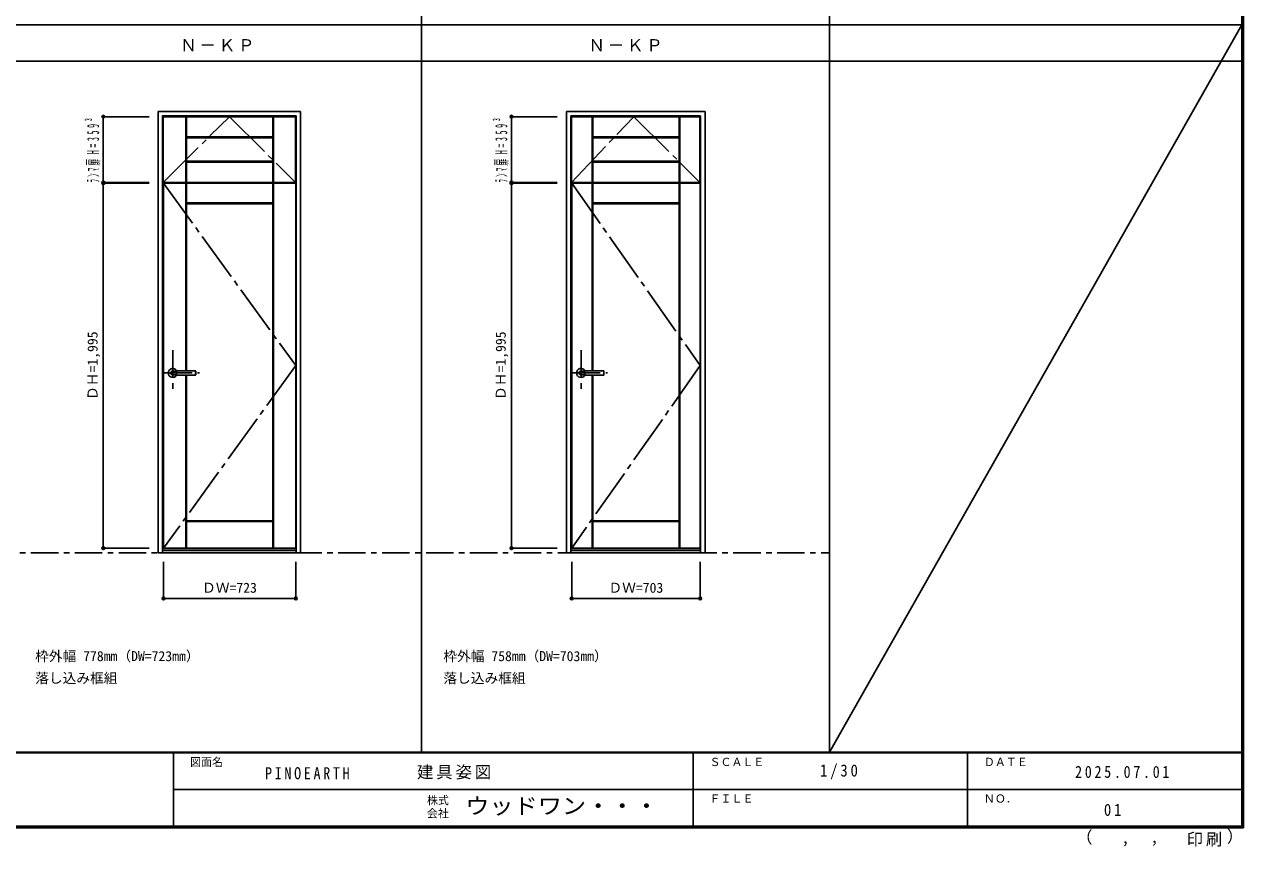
# Model space of a CAD drawing. Units: millimetres, scale not verified. Extents: x -6000 to 5700, y -4307 to 4175.
# Drawn here: x -966 to 5700, y -4307 to 186 of the extents above; entities that cross this region are included whole.
import ezdxf
from ezdxf.enums import TextEntityAlignment as Align

# ---------------------------------------------------------------- set-up
doc = ezdxf.new("R2010")
doc.units = ezdxf.units.MM
doc.header["$LTSCALE"] = 30
doc.header["$PDMODE"] = 32
doc.header["$PDSIZE"] = 15
doc.linetypes.add('CHAIN1', pattern=[8, 5, -1, 1, -1])
doc.linetypes.add('CHAIN2', pattern=[12, 9, -1, 1, -1])
for name, color, linetype in [('0-1_通り芯', 4, 'CHAIN1'), ('0-2_扉', 3, 'Continuous'), ('0-3_仕上げ', 7, 'Continuous'), ('0-4_枠', 3, 'Continuous'), ('0-5_レバー', 3, 'Continuous'), ('0-7', 7, 'CHAIN2'), ('0-A_文字', 7, 'Continuous'), ('0-B_寸法', 4, 'Continuous'), ('F-1_枠', 6, 'Continuous'), ('F-A_文字', 7, 'Continuous')]:
    doc.layers.add(name, color=color, linetype=linetype)
doc.styles.add('ＭＳ ゴシック', font='')
doc.styles.get('ＭＳ ゴシック').set_extended_font_data('MS Gothic')

msp = doc.modelspace()

# ---------------------------------------------------------------- linework, layer by layer
at = {"layer": '0-1_通り芯'}
for p, q in [((-154.2, -1594.75), (-154.2, -1804.75)), ((2077.4, -1594.75), (2077.4, -1804.75)), ((-199.2, -1718.75), (-9.2, -1718.75)), ((2032.4, -1718.75), (2222.4, -1718.75))]:
    msp.add_line(p, q, dxfattribs=at)
at = {"layer": '0-1_通り芯', "color": 7}
msp.add_line((-5490, -2701.25), (3436.4, -2701.25), dxfattribs=at)
at = {"layer": '0-2_扉'}
for p, q in [((-206.7, -677.25), (-206.7, -318.25)), ((-206.7, -318.25), (516.3, -318.25)), ((2024.9, -677.25), (2024.9, -318.25)), ((2024.9, -318.25), (2727.9, -318.25)), ((517.8, -2676.25), (517.8, -681.25)), ((2026.4, -2676.25), (2026.4, -681.25)), ((2026.4, -681.25), (2729.4, -681.25)), ((2729.4, -2676.25), (2729.4, -681.25)), ((-205.2, -2676.25), (517.8, -2676.25)), ((2026.4, -2676.25), (2729.4, -2676.25))]:
    msp.add_line(p, q, dxfattribs=at)
for points in [[(-206.7, -677.25), (516.3, -677.25), (516.3, -318.25)], [(2024.9, -677.25), (2727.9, -677.25), (2727.9, -318.25)], [(-205.2, -2676.25), (-205.2, -681.25), (517.8, -681.25)]]:
    msp.add_lwpolyline(points, dxfattribs=at)
at = {"layer": '0-3_仕上げ'}
for p, q in [((-83.2, -677.25), (-83.2, -318.25)), ((-81.7, -430.75), (-81.7, -318.25)), ((-80.2, -429.25), (-80.2, -318.25)), ((392.8, -429.25), (392.8, -318.25)), ((394.3, -430.75), (394.3, -318.25)), ((395.8, -677.25), (395.8, -318.25)), ((2138.4, -677.25), (2138.4, -318.25)), ((2139.9, -430.75), (2139.9, -318.25)), ((2141.4, -429.25), (2141.4, -318.25)), ((2614.4, -429.25), (2614.4, -318.25)), ((2615.9, -430.75), (2615.9, -318.25)), ((2617.4, -677.25), (2617.4, -318.25)), ((392.8, -429.25), (-80.2, -429.25)), ((2614.4, -429.25), (2141.4, -429.25)), ((-81.7, -564.75), (-81.7, -677.25)), ((-80.2, -566.25), (-80.2, -677.25)), ((392.8, -566.25), (-80.2, -566.25)), ((392.8, -566.25), (392.8, -677.25)), ((394.3, -564.75), (394.3, -677.25)), ((2139.9, -564.75), (2139.9, -677.25)), ((2141.4, -566.25), (2141.4, -677.25)), ((2614.4, -566.25), (2141.4, -566.25)), ((2614.4, -566.25), (2614.4, -677.25)), ((2615.9, -564.75), (2615.9, -677.25)), ((-83.2, -1707.25), (-83.2, -681.25)), ((-81.7, -791.25), (-81.7, -681.25)), ((-80.2, -789.75), (-80.2, -681.25)), ((392.8, -789.75), (392.8, -681.25)), ((394.3, -791.25), (394.3, -681.25)), ((395.8, -2676.25), (395.8, -681.25)), ((2138.4, -1707.25), (2138.4, -681.25)), ((2141.4, -789.75), (2141.4, -681.25)), ((2614.4, -789.75), (2614.4, -681.25)), ((2617.4, -2676.25), (2617.4, -681.25)), ((-80.2, -789.75), (-81.7, -791.25)), ((-79.2, -793.75), (-81.7, -791.25)), ((392.8, -789.75), (-80.2, -789.75)), ((391.8, -793.75), (394.3, -791.25)), ((392.8, -789.75), (394.3, -791.25)), ((2141.4, -789.75), (2139.9, -791.25)), ((2614.4, -789.75), (2141.4, -789.75)), ((2614.4, -789.75), (2615.9, -791.25)), ((-83.2, -2676.25), (-83.2, -1730.25)), ((2138.4, -2676.25), (2138.4, -1730.25)), ((-79.2, -2526.25), (-81.7, -2528.75)), ((-81.7, -2676.25), (-81.7, -2528.75)), ((-80.2, -2530.25), (392.8, -2530.25)), ((391.8, -2526.25), (394.3, -2528.75)), ((392.8, -2530.25), (394.3, -2528.75)), ((392.8, -2676.25), (392.8, -2530.25)), ((394.3, -2676.25), (394.3, -2528.75)), ((2142.4, -2526.25), (2139.9, -2528.75)), ((2141.4, -2530.25), (2139.9, -2528.75)), ((2139.9, -2676.25), (2139.9, -2528.75)), ((2141.4, -2676.25), (2141.4, -2530.25)), ((2141.4, -2530.25), (2614.4, -2530.25)), ((2613.4, -2526.25), (2615.9, -2528.75)), ((2614.4, -2530.25), (2615.9, -2528.75)), ((2614.4, -2676.25), (2614.4, -2530.25)), ((2615.9, -2676.25), (2615.9, -2528.75))]:
    msp.add_line(p, q, dxfattribs=at)
at = {"layer": '0-3_仕上げ', "color": 3}
for p, q in [((-79.2, -562.25), (-79.2, -433.25)), ((-79.2, -433.25), (391.8, -433.25)), ((391.8, -562.25), (391.8, -433.25)), ((2142.4, -562.25), (2142.4, -433.25)), ((2142.4, -433.25), (2613.4, -433.25)), ((2613.4, -562.25), (2613.4, -433.25)), ((-79.2, -562.25), (391.8, -562.25)), ((2142.4, -562.25), (2613.4, -562.25)), ((-79.2, -1707.25), (-79.2, -793.75)), ((391.8, -793.75), (-79.2, -793.75)), ((391.8, -793.75), (391.8, -2526.25)), ((2142.4, -1707.25), (2142.4, -793.75)), ((2613.4, -793.75), (2142.4, -793.75)), ((2613.4, -2526.25), (2613.4, -793.75)), ((-79.2, -2526.25), (-79.2, -1730.25)), ((2142.4, -2526.25), (2142.4, -1730.25)), ((391.8, -2526.25), (-79.2, -2526.25)), ((2142.4, -2526.25), (2613.4, -2526.25))]:
    msp.add_line(p, q, dxfattribs=at)
at = {"layer": '0-3_仕上げ'}
for points in [[(-80.2, -429.25), (-81.7, -430.75), (-79.2, -433.25)], [(392.8, -429.25), (394.3, -430.75), (391.8, -433.25)], [(2141.4, -429.25), (2139.9, -430.75), (2142.4, -433.25)], [(2614.4, -429.25), (2615.9, -430.75), (2613.4, -433.25)], [(-80.2, -566.25), (-81.7, -564.75), (-79.2, -562.25)], [(392.8, -566.25), (394.3, -564.75), (391.8, -562.25)], [(2141.4, -566.25), (2139.9, -564.75), (2142.4, -562.25)], [(2614.4, -566.25), (2615.9, -564.75), (2613.4, -562.25)], [(2142.4, -793.75), (2139.9, -791.25), (2139.9, -681.25)], [(2613.4, -793.75), (2615.9, -791.25), (2615.9, -681.25)], [(-80.2, -2676.25), (-80.2, -2530.25), (-81.7, -2528.75)]]:
    msp.add_lwpolyline(points, dxfattribs=at)
at = {"layer": '0-4_枠'}
for p, q in [((519.8, -2701.25), (519.8, -313.25)), ((543.8, -2701.25), (543.8, -289.25)), ((1997.4, -2701.25), (1997.4, -289.25)), ((1997.4, -289.25), (2755.4, -289.25)), ((2021.4, -2701.25), (2021.4, -313.25)), ((2021.4, -313.25), (2731.4, -313.25)), ((2731.4, -2701.25), (2731.4, -313.25)), ((2755.4, -2701.25), (2755.4, -289.25)), ((-234.2, -2701.25), (543.8, -2701.25)), ((-210.2, -2686.25), (519.8, -2686.25)), ((-210.2, -2689.25), (519.8, -2689.25)), ((1997.4, -2701.25), (2755.4, -2701.25)), ((2021.4, -2686.25), (2731.4, -2686.25)), ((2021.4, -2689.25), (2731.4, -2689.25))]:
    msp.add_line(p, q, dxfattribs=at)
for points in [[(-234.2, -2701.25), (-234.2, -289.25), (543.8, -289.25)], [(-210.2, -2701.25), (-210.2, -313.25), (519.8, -313.25)]]:
    msp.add_lwpolyline(points, dxfattribs=at)
at = {"layer": '0-5_レバー'}
for p, q in [((-154.2, -1709.25), (-135.2, -1709.25)), ((-154.2, -1728.25), (-135.2, -1728.25)), ((-135.2, -1708.25), (-134.2, -1707.25)), ((-135.2, -1729.25), (-135.2, -1708.25)), ((-135.2, -1729.25), (-134.2, -1730.25)), ((-134.2, -1707.25), (-30.2, -1707.25)), ((-30.2, -1730.25), (-134.2, -1730.25)), ((-29.2, -1708.25), (-30.2, -1707.25)), ((-29.2, -1729.25), (-30.2, -1730.25)), ((-29.2, -1729.25), (-29.2, -1708.25)), ((2077.4, -1709.25), (2096.4, -1709.25)), ((2077.4, -1728.25), (2096.4, -1728.25)), ((2096.4, -1708.25), (2097.4, -1707.25)), ((2096.4, -1729.25), (2096.4, -1708.25)), ((2096.4, -1729.25), (2097.4, -1730.25)), ((2097.4, -1707.25), (2201.4, -1707.25)), ((2201.4, -1730.25), (2097.4, -1730.25)), ((2202.4, -1708.25), (2201.4, -1707.25)), ((2202.4, -1729.25), (2201.4, -1730.25)), ((2202.4, -1729.25), (2202.4, -1708.25))]:
    msp.add_line(p, q, dxfattribs=at)
at = {"layer": '0-5_レバー', "color": 4}
for p, q in [((-134.2, -1730.25), (-134.2, -1707.25)), ((-30.2, -1707.25), (-30.2, -1730.25)), ((2097.4, -1730.25), (2097.4, -1707.25)), ((2201.4, -1707.25), (2201.4, -1730.25))]:
    msp.add_line(p, q, dxfattribs=at)
for centre, radius, start, end in [((-154.2, -1718.75), 24.55, 27.93255, 332.06745), ((-154.2, -1718.75), 11, 59.72736, 300.27264), ((2077.4, -1718.75), 24.55, 27.93255, 332.06745), ((2077.4, -1718.75), 11, 59.72736, 300.27264)]:
    msp.add_arc(centre, radius, start, end, dxfattribs=at)
at = {"layer": '0-5_レバー'}
for centre in [(-154.2, -1718.75), (2077.4, -1718.75)]:
    msp.add_arc(centre, 9.5, 90, 270, dxfattribs=at)
at = {"layer": '0-7'}
for p, q in [((-205.2, -681.25), (517.8, -1678.75)), ((2026.4, -681.25), (2729.4, -1678.75)), ((517.8, -1678.75), (-205.2, -2676.25)), ((2729.4, -1678.75), (2026.4, -2676.25))]:
    msp.add_line(p, q, dxfattribs=at)
for points in [[(-206.7, -677.25), (154.8, -318.25), (516.3, -677.25)], [(2024.9, -677.25), (2366.4, -318.25), (2727.9, -677.25)]]:
    msp.add_lwpolyline(points, dxfattribs=at)
at = {"layer": '0-B_寸法'}
for p, q in [((-534.2, -677.25), (-534.2, -318.25)), ((-534.2, -318.25), (-284.2, -318.25)), ((1697.4, -677.25), (1697.4, -318.25)), ((1697.4, -318.25), (1947.4, -318.25)), ((-534.2, -677.25), (-284.2, -677.25)), ((-534.2, -681.25), (-284.2, -681.25)), ((-534.2, -681.25), (-534.2, -2676.25)), ((1697.4, -677.25), (1947.4, -677.25)), ((1697.4, -681.25), (1947.4, -681.25)), ((1697.4, -681.25), (1697.4, -2676.25)), ((-534.2, -2676.25), (-284.2, -2676.25)), ((1697.4, -2676.25), (1947.4, -2676.25)), ((-205.2, -2951.25), (-205.2, -2751.25)), ((517.8, -2951.25), (517.8, -2751.25)), ((2026.4, -2951.25), (2026.4, -2751.25)), ((2729.4, -2951.25), (2729.4, -2751.25)), ((-205.2, -2951.25), (517.8, -2951.25)), ((2026.4, -2951.25), (2729.4, -2951.25))]:
    msp.add_line(p, q, dxfattribs=at)
at = {"layer": '0-B_寸法', "color": 7}
for p in [(-534.2, -318.25), (1697.4, -318.25), (-534.2, -677.25), (-534.2, -681.25), (1697.4, -677.25), (1697.4, -681.25), (-534.2, -2676.25), (1697.4, -2676.25), (-205.2, -2951.25), (517.8, -2951.25), (2026.4, -2951.25), (2729.4, -2951.25)]:
    msp.add_point(p, dxfattribs=at)
at = {"layer": 'F-1_枠'}
for p, q in [((1204.8, 4175), (1204.8, -3790)), ((3436.4, 4175), (3436.4, -3790)), ((5690, 4175), (5690, -4205)), ((5695, 4175), (5695, -4205)), ((5700, 4175), (5700, -4205)), ((-6000, 184.5), (5700, 184.5)), ((-6000, -15.5), (5700, -15.5)), ((5700, -3790), (-6000, -3790)), ((5700, -3795), (-6000, -3795)), ((-150, -3795), (-150, -4195)), ((2690, -3795), (2690, -4195)), ((4190, -3795), (4190, -4195)), ((-150, -3995), (5690, -3995.01)), ((5700, -4195), (-6000, -4195)), ((5700, -4200), (-6000, -4200)), ((5700, -4205), (-6000, -4205))]:
    msp.add_line(p, q, dxfattribs=at)
at = {"layer": 'F-A_文字'}
msp.add_line((3436.4, -3790), (5690, 184.5), dxfattribs=at)

# ---------------------------------------------------------------- texts
at = {"layer": '0-A_文字', "style": 'ＭＳ ゴシック'}
for s, p in [('枠外幅 778mm（DW=723mm）', (-906.8, -3310)), ('枠外幅 758mm（DW=703mm）', (1324.8, -3310)), ('落し込み框組', (-906.8, -3430)), ('落し込み框組', (1324.8, -3430))]:
    msp.add_text(s, height=54.99, dxfattribs=at).set_placement(p, align=Align.BOTTOM_LEFT)
at = {"layer": '0-A_文字', "char_height": 65.98, "attachment_point": 7, "style": 'ＭＳ ゴシック'}
for insert in [(-113.5, 39.5), (2118.1, 39.5)]:
    msp.add_mtext('\\T1.17;Ｎ－ＫＰ', dxfattribs=dict(at, insert=insert))
at = {"layer": '0-B_寸法', "color": 7, "style": 'ＭＳ ゴシック'}
for p in [(-549.2, -1866.25), (1682.4, -1866.25)]:
    msp.add_text('ＤＨ=1,995', height=54.99, rotation=90, dxfattribs=at).set_placement(p, align=Align.BOTTOM_LEFT)
for s, p in [('ＤＷ=723', (5.8, -2936.25)), ('ＤＷ=703', (2227.4, -2936.25))]:
    msp.add_text(s, height=54.99, dxfattribs=at).set_placement(p, align=Align.BOTTOM_LEFT)
at = {"layer": '0-B_寸法', "color": 7, "char_height": 65.98, "attachment_point": 7, "rotation": 90, "style": 'ＭＳ ゴシック'}
for insert in [(-549.2, -677.75), (1682.4, -677.75)]:
    msp.add_mtext('\\T1.67;\\W0.4;ﾗﾝﾏ扉H=359³', dxfattribs=dict(at, insert=insert))
at = {"layer": 'F-A_文字', "style": 'ＭＳ ゴシック'}
for s, height, p in [('図面名', 43.99, (-60, -3880)), ('ＳＣＡＬＥ', 43.99, (2780, -3880)), ('ＤＡＴＥ', 43.99, (4280, -3880)), ('株式', 43.99, (1235, -4089)), ('ＦＩＬＥ', 43.99, (2780, -4080)), ('ＮＯ．', 43.99, (4280, -4080)), ('会社', 43.99, (1235, -4161)), ('（', 65.98, (4784.03, -4308.31)), ('）', 65.98, (5608.4, -4304.13)), (',', 65.98, (5031.28, -4308.31)), (',', 65.98, (5190.2, -4305.53))]:
    msp.add_text(s, height=height, dxfattribs=at).set_placement(p, align=Align.BOTTOM_LEFT)
at = {"layer": 'F-A_文字', "style": 'ＭＳ ゴシック', "width": 1.1}
msp.add_text('ウッドワン・・・', height=87.98, dxfattribs=at).set_placement((1445, -4155), align=Align.BOTTOM_LEFT)
at = {"layer": 'F-A_文字', "char_height": 65.98, "attachment_point": 7, "style": 'ＭＳ ゴシック'}
for s, insert in [('\\T1.17;建具姿図', (1180.42, -3940)), ('\\T1.38;\\W0.9;1/30', (3383.75, -3940)), ('\\T1.39;\\W0.85;PINOEARTH', (350, -3940)), ('\\T1.39;\\W0.85;2025.07.01', (4778.75, -3932.5)), ('\\T1.36;\\W0.9;01', (4936.25, -4140)), ('\\T1.17;印刷', (5388.15, -4306.92))]:
    msp.add_mtext(s, dxfattribs=dict(at, insert=insert))

doc.saveas('drawing.dxf')
